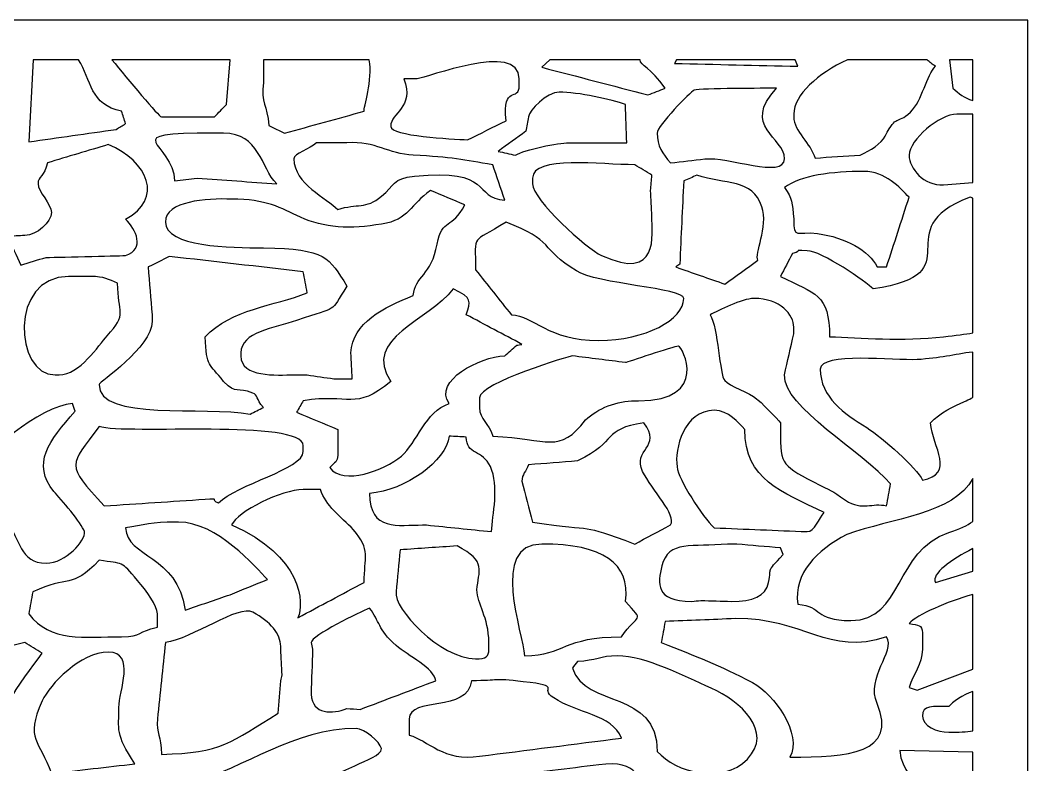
# Model space of a CAD drawing. Header units: millimetres. Extents: x 0 to 80.2, y 0 to 33.9.
# Drawn here: x 66.33 to 80.2, y 23.63 to 33.87 of the extents above; entities that cross this region are included whole.
import ezdxf

# ---------------------------------------------------------------- set-up
doc = ezdxf.new("R2010")
doc.units = ezdxf.units.MM
doc.layers.add('Layer 1', color=7, linetype='Continuous')

msp = doc.modelspace()

# ---------------------------------------------------------------- linework, layer by layer
at = {"layer": 'Layer 1', "color": 250, "lineweight": 20}
msp.add_lwpolyline([(54.8, 0), (80.2, 0), (80.2, 33.867), (54.8, 33.867), (54.8, 0)], close=True, dxfattribs=at)
at = {"layer": 'Layer 1', "color": 250}
for points, knots in [([(54.8, 33.867), (54.8, 33.867), (80.2, 33.867), (80.2, 33.867), (80.2, 33.867), (80.2, 0), (80.2, 0), (80.2, 0), (54.8, 0), (54.8, 0), (54.8, 0), (54.8, 33.867), (54.8, 33.867)], [0, 0, 0, 0, 0.25, 0.25, 0.25, 0.5, 0.5, 0.5, 0.75, 0.75, 0.75, 1, 1, 1, 1]), ([(71.798, 33.062), (71.907, 33.062), (73.202, 33.587), (73.202, 33.062), (73.202, 33.031), (73.202, 33), (73.202, 32.97), (73.202, 32.733), (72.965, 32.996), (73.02, 32.484), (72.844, 32.396), (72.667, 32.308), (72.491, 32.221), (72.272, 32.234), (71.433, 32.273), (71.433, 32.405), (71.433, 32.602), (71.761, 32.654), (71.615, 33.062), (71.676, 33.062), (71.737, 33.062), (71.798, 33.062)], [0, 0, 0, 0, 0.142857, 0.142857, 0.142857, 0.285714, 0.285714, 0.285714, 0.428571, 0.428571, 0.428571, 0.571429, 0.571429, 0.571429, 0.714286, 0.714286, 0.714286, 0.857143, 0.857143, 0.857143, 1, 1, 1, 1]), ([(66.512, 33.321), (66.512, 33.321), (67.139, 33.321), (67.139, 33.321), (67.308, 33.046), (67.299, 32.697), (67.73, 32.615), (67.748, 32.558), (67.766, 32.501), (67.784, 32.444), (67.742, 32.418), (67.699, 32.392), (67.657, 32.365), (67.255, 32.308), (66.854, 32.251), (66.453, 32.194), (66.453, 32.194), (66.512, 33.321), (66.512, 33.321)], [0, 0, 0, 0, 0.166667, 0.166667, 0.166667, 0.333333, 0.333333, 0.333333, 0.5, 0.5, 0.5, 0.666667, 0.666667, 0.666667, 0.833333, 0.833333, 0.833333, 1, 1, 1, 1]), ([(67.597, 33.321), (67.597, 33.321), (69.222, 33.321), (69.222, 33.321), (69.222, 33.321), (69.171, 32.707), (69.171, 32.707), (69.116, 32.65), (69.061, 32.593), (69.007, 32.536), (68.763, 32.536), (68.52, 32.536), (68.277, 32.536), (68.248, 32.536), (67.808, 33.06), (67.597, 33.321)], [0, 0, 0, 0, 0.2, 0.2, 0.2, 0.4, 0.4, 0.4, 0.6, 0.6, 0.6, 0.8, 0.8, 0.8, 1, 1, 1, 1]), ([(69.682, 33.321), (69.682, 33.321), (71.137, 33.321), (71.137, 33.321), (71.188, 33.048), (71.056, 32.657), (71.068, 32.615), (70.703, 32.514), (70.338, 32.413), (69.973, 32.313), (69.9, 32.348), (69.827, 32.383), (69.755, 32.418), (69.736, 32.707), (69.645, 32.72), (69.682, 33.009), (69.682, 33.097), (69.682, 33.184), (69.682, 33.272), (69.682, 33.272), (69.682, 33.321), (69.682, 33.321)], [0, 0, 0, 0, 0.142857, 0.142857, 0.142857, 0.285714, 0.285714, 0.285714, 0.428571, 0.428571, 0.428571, 0.571429, 0.571429, 0.571429, 0.714286, 0.714286, 0.714286, 0.857143, 0.857143, 0.857143, 1, 1, 1, 1]), ([(73.623, 33.321), (73.623, 33.321), (74.866, 33.321), (74.866, 33.321), (74.864, 33.239), (75.011, 33.224), (75.209, 32.93), (75.13, 32.9), (75.051, 32.869), (74.972, 32.838), (74.486, 32.965), (73.999, 33.092), (73.513, 33.219), (73.513, 33.219), (73.623, 33.321), (73.623, 33.321)], [0, 0, 0, 0, 0.2, 0.2, 0.2, 0.4, 0.4, 0.4, 0.6, 0.6, 0.6, 0.8, 0.8, 0.8, 1, 1, 1, 1]), ([(75.365, 33.321), (75.365, 33.321), (76.996, 33.321), (76.996, 33.321), (76.996, 33.321), (77.033, 33.232), (77.033, 33.232), (76.468, 33.246), (75.902, 33.259), (75.337, 33.272), (75.337, 33.272), (75.365, 33.321), (75.365, 33.321)], [0, 0, 0, 0, 0.25, 0.25, 0.25, 0.5, 0.5, 0.5, 0.75, 0.75, 0.75, 1, 1, 1, 1]), ([(77.717, 33.321), (77.717, 33.321), (78.814, 33.321), (78.814, 33.321), (78.848, 33.289), (78.885, 33.258), (78.931, 33.232), (78.803, 33.114), (78.748, 32.759), (78.584, 32.602), (78.383, 32.418), (78.402, 32.589), (78.237, 32.273), (78.183, 32.168), (78.037, 32.076), (77.891, 32.01), (77.684, 31.997), (77.477, 31.984), (77.271, 31.971), (77.216, 32.168), (76.979, 32.339), (76.979, 32.536), (76.979, 32.549), (76.979, 32.562), (76.979, 32.575), (76.979, 32.835), (77.311, 33.136), (77.717, 33.321)], [0, 0, 0, 0, 0.111111, 0.111111, 0.111111, 0.222222, 0.222222, 0.222222, 0.333333, 0.333333, 0.333333, 0.444444, 0.444444, 0.444444, 0.555556, 0.555556, 0.555556, 0.666667, 0.666667, 0.666667, 0.777778, 0.777778, 0.777778, 0.888889, 0.888889, 0.888889, 1, 1, 1, 1]), ([(79.122, 33.321), (79.122, 33.321), (79.442, 33.321), (79.442, 33.321), (79.442, 33.321), (79.442, 32.763), (79.442, 32.763), (79.321, 32.793), (79.249, 32.862), (79.168, 32.93), (79.168, 32.93), (79.122, 33.321), (79.122, 33.321)], [0, 0, 0, 0, 0.25, 0.25, 0.25, 0.5, 0.5, 0.5, 0.75, 0.75, 0.75, 1, 1, 1, 1]), ([(73.33, 32.536), (73.33, 32.628), (73.585, 32.878), (73.75, 32.878), (74.005, 32.878), (74.479, 32.773), (74.662, 32.707), (74.668, 32.532), (74.674, 32.356), (74.68, 32.181), (74.413, 32.181), (74.145, 32.181), (73.877, 32.181), (73.75, 32.181), (73.275, 32.089), (73.148, 32.01), (73.069, 32.028), (72.99, 32.046), (72.911, 32.063), (73.038, 32.155), (73.166, 32.247), (73.294, 32.339), (73.306, 32.405), (73.318, 32.47), (73.33, 32.536)], [0, 0, 0, 0, 0.125, 0.125, 0.125, 0.25, 0.25, 0.25, 0.375, 0.375, 0.375, 0.5, 0.5, 0.5, 0.625, 0.625, 0.625, 0.75, 0.75, 0.75, 0.875, 0.875, 0.875, 1, 1, 1, 1]), ([(75.1, 32.313), (75.1, 32.418), (75.556, 32.878), (75.61, 32.904), (75.702, 32.93), (76.596, 32.93), (76.742, 32.93), (76.249, 32.405), (76.851, 32.26), (76.851, 31.958), (76.851, 31.682), (76.067, 31.997), (75.756, 31.958), (75.598, 31.94), (75.44, 31.923), (75.282, 31.905), (75.173, 32.024), (75.1, 32.142), (75.1, 32.313)], [0, 0, 0, 0, 0.166667, 0.166667, 0.166667, 0.333333, 0.333333, 0.333333, 0.5, 0.5, 0.5, 0.666667, 0.666667, 0.666667, 0.833333, 0.833333, 0.833333, 1, 1, 1, 1]), ([(79.442, 32.575), (79.442, 32.575), (79.442, 31.633), (79.442, 31.633), (79.442, 31.633), (79.04, 31.603), (79.04, 31.603), (78.766, 31.59), (78.566, 31.827), (78.566, 32.01), (78.566, 32.221), (78.985, 32.575), (79.223, 32.575), (79.223, 32.575), (79.442, 32.575), (79.442, 32.575)], [0, 0, 0, 0, 0.2, 0.2, 0.2, 0.4, 0.4, 0.4, 0.6, 0.6, 0.6, 0.8, 0.8, 0.8, 1, 1, 1, 1]), ([(68.459, 31.656), (68.441, 32.194), (67.602, 32.313), (69.007, 32.313), (69.049, 32.313), (69.092, 32.313), (69.134, 32.313), (69.627, 32.313), (69.645, 31.84), (69.864, 31.616), (69.499, 31.643), (69.134, 31.669), (68.769, 31.695), (68.666, 31.682), (68.563, 31.669), (68.459, 31.656)], [0, 0, 0, 0, 0.2, 0.2, 0.2, 0.4, 0.4, 0.4, 0.6, 0.6, 0.6, 0.8, 0.8, 0.8, 1, 1, 1, 1]), ([(73.002, 31.393), (72.564, 31.419), (72.838, 31.84), (71.761, 31.721), (71.451, 31.695), (71.488, 31.59), (71.305, 31.446), (71.086, 31.262), (70.977, 31.354), (70.703, 31.262), (70.557, 31.419), (70.101, 31.616), (70.101, 31.958), (70.101, 32.037), (70.32, 32.089), (70.411, 32.181), (70.551, 32.181), (70.691, 32.181), (70.831, 32.181), (71.232, 32.208), (71.396, 32.024), (71.743, 32.01), (72.272, 31.984), (72.436, 31.945), (72.838, 31.879), (72.892, 31.717), (72.947, 31.555), (73.002, 31.393)], [0, 0, 0, 0, 0.111111, 0.111111, 0.111111, 0.222222, 0.222222, 0.222222, 0.333333, 0.333333, 0.333333, 0.444444, 0.444444, 0.444444, 0.555556, 0.555556, 0.555556, 0.666667, 0.666667, 0.666667, 0.777778, 0.777778, 0.777778, 0.888889, 0.888889, 0.888889, 1, 1, 1, 1]), ([(67.547, 32.155), (68.094, 31.932), (68.313, 31.406), (67.784, 31.13), (67.93, 30.986), (68.058, 30.723), (67.784, 30.631), (67.784, 30.631), (66.909, 30.605), (66.69, 30.605), (66.574, 30.57), (66.459, 30.535), (66.343, 30.5), (66.282, 30.631), (66.222, 30.762), (66.161, 30.894), (66.24, 30.898), (66.319, 30.902), (66.398, 30.907), (66.562, 30.907), (66.763, 31.091), (66.763, 31.222), (66.763, 31.34), (66.58, 31.511), (66.58, 31.616), (66.58, 31.721), (66.671, 31.721), (66.708, 31.905), (66.988, 31.989), (67.267, 32.072), (67.547, 32.155)], [0, 0, 0, 0, 0.1, 0.1, 0.1, 0.2, 0.2, 0.2, 0.3, 0.3, 0.3, 0.4, 0.4, 0.4, 0.5, 0.5, 0.5, 0.6, 0.6, 0.6, 0.7, 0.7, 0.7, 0.8, 0.8, 0.8, 0.9, 0.9, 0.9, 1, 1, 1, 1]), ([(73.385, 31.695), (73.385, 32.01), (74.333, 31.879), (74.79, 31.879), (74.869, 31.831), (74.948, 31.783), (75.027, 31.735), (75.021, 31.664), (75.015, 31.594), (75.008, 31.524), (75.015, 31.406), (75.021, 31.288), (75.027, 31.17), (75.027, 30.92), (75.136, 30.263), (74.333, 30.631), (74.133, 30.723), (73.385, 31.393), (73.385, 31.616), (73.385, 31.643), (73.385, 31.669), (73.385, 31.695)], [0, 0, 0, 0, 0.142857, 0.142857, 0.142857, 0.285714, 0.285714, 0.285714, 0.428571, 0.428571, 0.428571, 0.571429, 0.571429, 0.571429, 0.714286, 0.714286, 0.714286, 0.857143, 0.857143, 0.857143, 1, 1, 1, 1]), ([(76.851, 31.564), (77.07, 31.735), (77.508, 31.787), (77.946, 31.787), (78.237, 31.787), (78.438, 31.564), (78.566, 31.432), (78.462, 31.113), (78.359, 30.793), (78.256, 30.473), (78.213, 30.473), (78.171, 30.473), (78.128, 30.473), (78.019, 30.697), (77.69, 30.881), (77.307, 30.933), (77.015, 30.973), (76.979, 30.841), (76.979, 31.13), (76.96, 31.367), (76.96, 31.406), (76.851, 31.564)], [0, 0, 0, 0, 0.142857, 0.142857, 0.142857, 0.285714, 0.285714, 0.285714, 0.428571, 0.428571, 0.428571, 0.571429, 0.571429, 0.571429, 0.714286, 0.714286, 0.714286, 0.857143, 0.857143, 0.857143, 1, 1, 1, 1]), ([(75.647, 31.735), (76.03, 31.603), (76.413, 31.695), (76.541, 31.301), (76.632, 31.025), (76.431, 30.644), (76.486, 30.565), (76.334, 30.456), (76.182, 30.346), (76.03, 30.237), (75.805, 30.316), (75.58, 30.394), (75.355, 30.473), (75.373, 30.486), (75.392, 30.5), (75.41, 30.513), (75.428, 30.894), (75.446, 31.275), (75.465, 31.656), (75.525, 31.682), (75.586, 31.708), (75.647, 31.735)], [0, 0, 0, 0, 0.142857, 0.142857, 0.142857, 0.285714, 0.285714, 0.285714, 0.428571, 0.428571, 0.428571, 0.571429, 0.571429, 0.571429, 0.714286, 0.714286, 0.714286, 0.857143, 0.857143, 0.857143, 1, 1, 1, 1]), ([(68.332, 31.091), (68.332, 31.38), (68.897, 31.419), (69.244, 31.406), (69.718, 31.406), (69.919, 31.288), (70.192, 31.156), (70.502, 31.012), (70.886, 30.986), (71.305, 31.064), (71.688, 31.117), (71.707, 31.34), (71.98, 31.524), (72.138, 31.459), (72.296, 31.393), (72.454, 31.327), (72.272, 30.986), (72.144, 31.156), (72.071, 30.789), (71.998, 30.355), (71.761, 30.342), (71.743, 30.079), (71.342, 29.921), (70.904, 29.711), (70.886, 29.291), (70.892, 29.172), (70.898, 29.054), (70.904, 28.936), (70.819, 28.936), (70.734, 28.936), (70.648, 28.936), (70.527, 28.953), (70.405, 28.971), (70.284, 28.989), (70.223, 28.989), (70.162, 28.989), (70.101, 28.989), (69.864, 28.989), (69.371, 28.949), (69.371, 29.251), (69.371, 29.264), (69.371, 29.278), (69.371, 29.291), (69.371, 29.58), (69.827, 29.632), (70.138, 29.737), (70.74, 29.948), (70.575, 29.816), (70.831, 30.21), (70.575, 30.605), (70.557, 30.723), (69.682, 30.736), (69.225, 30.736), (68.332, 30.749), (68.332, 31.091)], [0, 0, 0, 0, 0.055556, 0.055556, 0.055556, 0.111111, 0.111111, 0.111111, 0.166667, 0.166667, 0.166667, 0.222222, 0.222222, 0.222222, 0.277778, 0.277778, 0.277778, 0.333333, 0.333333, 0.333333, 0.388889, 0.388889, 0.388889, 0.444444, 0.444444, 0.444444, 0.5, 0.5, 0.5, 0.555556, 0.555556, 0.555556, 0.611111, 0.611111, 0.611111, 0.666667, 0.666667, 0.666667, 0.722222, 0.722222, 0.722222, 0.777778, 0.777778, 0.777778, 0.833333, 0.833333, 0.833333, 0.888889, 0.888889, 0.888889, 0.944444, 0.944444, 0.944444, 1, 1, 1, 1]), ([(79.442, 31.418), (79.442, 31.418), (79.442, 29.567), (79.442, 29.567), (79.341, 29.55), (79.21, 29.533), (79.04, 29.514), (78.475, 29.448), (77.891, 29.501), (77.471, 29.514), (77.471, 30.105), (77.271, 30.105), (76.796, 30.342), (76.851, 30.447), (76.906, 30.552), (76.96, 30.657), (77.143, 30.71), (76.924, 30.697), (77.161, 30.697), (77.362, 30.697), (77.982, 30.263), (78.073, 30.171), (79.478, 30.381), (78.219, 30.986), (79.405, 31.432), (79.405, 31.432), (79.442, 31.418), (79.442, 31.418)], [0, 0, 0, 0, 0.111111, 0.111111, 0.111111, 0.222222, 0.222222, 0.222222, 0.333333, 0.333333, 0.333333, 0.444444, 0.444444, 0.444444, 0.555556, 0.555556, 0.555556, 0.666667, 0.666667, 0.666667, 0.777778, 0.777778, 0.777778, 0.888889, 0.888889, 0.888889, 1, 1, 1, 1]), ([(72.6, 30.434), (72.6, 30.959), (72.527, 30.775), (73.02, 31.091), (73.677, 30.841), (73.494, 30.723), (73.987, 30.421), (74.261, 30.237), (75.465, 30.184), (75.465, 30.04), (75.465, 29.751), (74.935, 29.462), (74.297, 29.462), (73.585, 29.462), (73.403, 29.803), (73.093, 29.816), (72.929, 30.022), (72.765, 30.228), (72.6, 30.434)], [0, 0, 0, 0, 0.166667, 0.166667, 0.166667, 0.333333, 0.333333, 0.333333, 0.5, 0.5, 0.5, 0.666667, 0.666667, 0.666667, 0.833333, 0.833333, 0.833333, 1, 1, 1, 1]), ([(68.386, 30.618), (69.001, 30.548), (69.615, 30.478), (70.229, 30.408), (70.247, 30.311), (70.265, 30.215), (70.284, 30.118), (69.827, 29.935), (69.244, 29.895), (68.879, 29.514), (68.897, 29.08), (68.934, 29.159), (69.134, 28.897), (69.317, 28.713), (69.317, 28.831), (69.536, 28.739), (69.609, 28.713), (69.572, 28.66), (69.682, 28.542), (69.621, 28.511), (69.56, 28.48), (69.499, 28.45), (68.879, 28.568), (67.419, 28.345), (67.419, 28.857), (67.419, 28.883), (68.149, 29.37), (68.149, 29.724), (68.149, 29.755), (68.149, 29.786), (68.149, 29.816), (68.131, 30.035), (68.113, 30.254), (68.094, 30.473), (68.192, 30.521), (68.289, 30.57), (68.386, 30.618)], [0, 0, 0, 0, 0.083333, 0.083333, 0.083333, 0.166667, 0.166667, 0.166667, 0.25, 0.25, 0.25, 0.333333, 0.333333, 0.333333, 0.416667, 0.416667, 0.416667, 0.5, 0.5, 0.5, 0.583333, 0.583333, 0.583333, 0.666667, 0.666667, 0.666667, 0.75, 0.75, 0.75, 0.833333, 0.833333, 0.833333, 0.916667, 0.916667, 0.916667, 1, 1, 1, 1]), ([(66.817, 28.989), (66.252, 28.989), (66.179, 30.342), (67, 30.342), (67.103, 30.342), (67.207, 30.342), (67.31, 30.342), (67.492, 30.342), (67.547, 30.302), (67.675, 30.25), (67.675, 29.843), (67.821, 29.829), (67.529, 29.527), (67.419, 29.396), (67.146, 28.989), (66.872, 28.989), (66.854, 28.989), (66.836, 28.989), (66.817, 28.989)], [0, 0, 0, 0, 0.166667, 0.166667, 0.166667, 0.333333, 0.333333, 0.333333, 0.5, 0.5, 0.5, 0.666667, 0.666667, 0.666667, 0.833333, 0.833333, 0.833333, 1, 1, 1, 1]), ([(71.433, 28.897), (71.032, 29.501), (71.962, 29.724), (72.29, 30.171), (72.564, 30.04), (72.527, 30.013), (72.473, 29.816), (72.728, 29.68), (72.983, 29.545), (73.239, 29.409), (73.215, 29.405), (73.19, 29.4), (73.166, 29.396), (73.111, 29.348), (73.056, 29.299), (73.002, 29.251), (72.655, 29.238), (72.017, 28.91), (72.236, 28.594), (71.907, 28.489), (71.798, 28.056), (71.579, 27.872), (71.342, 27.675), (70.776, 27.464), (70.594, 27.714), (70.667, 27.793), (70.703, 27.793), (70.703, 27.885), (70.703, 28.003), (70.703, 28.121), (70.703, 28.24), (70.515, 28.318), (70.326, 28.397), (70.138, 28.476), (70.168, 28.529), (70.198, 28.581), (70.229, 28.634), (70.867, 28.739), (70.94, 28.489), (71.433, 28.897)], [0, 0, 0, 0, 0.076923, 0.076923, 0.076923, 0.153846, 0.153846, 0.153846, 0.230769, 0.230769, 0.230769, 0.307692, 0.307692, 0.307692, 0.384615, 0.384615, 0.384615, 0.461538, 0.461538, 0.461538, 0.538462, 0.538462, 0.538462, 0.615385, 0.615385, 0.615385, 0.692308, 0.692308, 0.692308, 0.769231, 0.769231, 0.769231, 0.846154, 0.846154, 0.846154, 0.923077, 0.923077, 0.923077, 1, 1, 1, 1]), ([(77.252, 27.517), (76.778, 27.767), (76.796, 27.753), (76.796, 28.332), (76.76, 28.371), (76.504, 28.647), (76.468, 28.66), (76.377, 28.739), (76.085, 28.844), (76.03, 28.91), (75.957, 28.989), (75.939, 29.632), (75.829, 29.816), (75.939, 29.869), (76.267, 30.04), (76.431, 30.04), (76.796, 30.04), (76.979, 29.816), (76.979, 29.645), (76.979, 29.615), (76.979, 29.584), (76.979, 29.553), (76.936, 29.365), (76.894, 29.177), (76.851, 28.989), (76.827, 28.553), (77.932, 27.928), (78.31, 27.491), (78.292, 27.39), (78.274, 27.289), (78.256, 27.188), (78.055, 27.241), (77.927, 27.11), (77.69, 27.267), (77.489, 27.412), (77.508, 27.386), (77.252, 27.517)], [0, 0, 0, 0, 0.083333, 0.083333, 0.083333, 0.166667, 0.166667, 0.166667, 0.25, 0.25, 0.25, 0.333333, 0.333333, 0.333333, 0.416667, 0.416667, 0.416667, 0.5, 0.5, 0.5, 0.583333, 0.583333, 0.583333, 0.666667, 0.666667, 0.666667, 0.75, 0.75, 0.75, 0.833333, 0.833333, 0.833333, 0.916667, 0.916667, 0.916667, 1, 1, 1, 1]), ([(74.662, 29.159), (74.68, 29.159), (75.319, 29.383), (75.392, 29.383), (75.446, 29.383), (75.829, 28.634), (74.844, 28.634), (74.826, 28.634), (74.808, 28.634), (74.79, 28.634), (74.552, 28.634), (74.279, 28.529), (74.115, 28.371), (73.75, 27.898), (73.604, 28.108), (72.838, 28.148), (72.783, 28.332), (72.655, 28.371), (72.655, 28.542), (72.655, 28.586), (72.655, 28.629), (72.655, 28.673), (72.655, 28.883), (73.914, 29.251), (73.932, 29.251), (74.175, 29.221), (74.419, 29.19), (74.662, 29.159)], [0, 0, 0, 0, 0.111111, 0.111111, 0.111111, 0.222222, 0.222222, 0.222222, 0.333333, 0.333333, 0.333333, 0.444444, 0.444444, 0.444444, 0.555556, 0.555556, 0.555556, 0.666667, 0.666667, 0.666667, 0.777778, 0.777778, 0.777778, 0.888889, 0.888889, 0.888889, 1, 1, 1, 1]), ([(79.442, 29.304), (79.442, 29.304), (79.442, 28.679), (79.442, 28.679), (79.416, 28.665), (79.386, 28.65), (79.35, 28.634), (79.15, 28.542), (79.004, 28.476), (78.858, 28.332), (78.894, 27.99), (79.204, 27.622), (78.748, 27.543), (78.675, 27.714), (78.201, 28.121), (77.982, 28.266), (77.672, 28.45), (77.344, 28.686), (77.344, 29.067), (77.344, 29.304), (78.365, 29.186), (78.675, 29.199), (78.996, 29.219), (79.178, 29.27), (79.442, 29.304)], [0, 0, 0, 0, 0.125, 0.125, 0.125, 0.25, 0.25, 0.25, 0.375, 0.375, 0.375, 0.5, 0.5, 0.5, 0.625, 0.625, 0.625, 0.75, 0.75, 0.75, 0.875, 0.875, 0.875, 1, 1, 1, 1]), ([(65.778, 27.622), (65.778, 27.885), (66.617, 28.568), (67.055, 28.594), (67.067, 28.559), (67.079, 28.524), (67.091, 28.489), (66.726, 28.082), (66.489, 27.767), (66.799, 27.386), (66.89, 27.28), (67.182, 26.952), (67.219, 26.834), (67.237, 26.715), (66.963, 26.4), (66.69, 26.4), (66.325, 26.4), (66.343, 26.742), (66.142, 26.965), (65.997, 27.11), (65.778, 27.412), (65.778, 27.622)], [0, 0, 0, 0, 0.142857, 0.142857, 0.142857, 0.285714, 0.285714, 0.285714, 0.428571, 0.428571, 0.428571, 0.571429, 0.571429, 0.571429, 0.714286, 0.714286, 0.714286, 0.857143, 0.857143, 0.857143, 1, 1, 1, 1]), ([(75.884, 26.886), (75.72, 27.044), (75.392, 27.543), (75.373, 27.727), (75.337, 27.964), (75.465, 28.502), (75.884, 28.502), (76.085, 28.502), (76.213, 28.332), (76.304, 28.24), (76.304, 27.543), (76.814, 27.386), (77.398, 27.096), (77.325, 27.018), (77.271, 26.834), (77.161, 26.834), (76.735, 26.851), (76.31, 26.869), (75.884, 26.886)], [0, 0, 0, 0, 0.166667, 0.166667, 0.166667, 0.333333, 0.333333, 0.333333, 0.5, 0.5, 0.5, 0.666667, 0.666667, 0.666667, 0.833333, 0.833333, 0.833333, 1, 1, 1, 1]), ([(67.492, 27.188), (66.945, 27.78), (67.018, 27.727), (67.419, 28.279), (67.784, 28.161), (70.229, 28.384), (70.229, 28.016), (70.229, 27.99), (70.229, 27.964), (70.229, 27.937), (70.229, 27.688), (69.317, 27.491), (69.061, 27.228), (68.934, 27.28), (69.098, 27.294), (68.879, 27.28), (68.417, 27.25), (67.955, 27.219), (67.492, 27.188)], [0, 0, 0, 0, 0.166667, 0.166667, 0.166667, 0.333333, 0.333333, 0.333333, 0.5, 0.5, 0.5, 0.666667, 0.666667, 0.666667, 0.833333, 0.833333, 0.833333, 1, 1, 1, 1]), ([(74.005, 27.806), (74.571, 28.082), (74.333, 28.24), (74.917, 28.332), (75.173, 27.99), (74.753, 27.964), (74.899, 27.661), (75.027, 27.412), (75.373, 27.057), (75.282, 26.926), (75.118, 26.838), (74.954, 26.75), (74.79, 26.663), (73.987, 26.965), (74.315, 26.821), (73.385, 26.965), (73.336, 27.153), (73.288, 27.342), (73.239, 27.53), (73.239, 27.622), (73.294, 27.661), (73.33, 27.753), (73.555, 27.771), (73.78, 27.788), (74.005, 27.806)], [0, 0, 0, 0, 0.125, 0.125, 0.125, 0.25, 0.25, 0.25, 0.375, 0.375, 0.375, 0.5, 0.5, 0.5, 0.625, 0.625, 0.625, 0.75, 0.75, 0.75, 0.875, 0.875, 0.875, 1, 1, 1, 1]), ([(71.141, 27.359), (71.634, 27.399), (72.199, 27.806), (72.236, 28.148), (72.315, 28.143), (72.394, 28.139), (72.473, 28.134), (72.473, 27.889), (72.697, 27.96), (72.805, 27.728), (72.928, 27.463), (72.833, 27.063), (72.819, 26.834), (72.521, 26.864), (72.223, 26.895), (71.925, 26.926), (71.907, 26.926), (71.889, 26.926), (71.871, 26.926), (71.542, 26.926), (71.141, 26.834), (71.141, 27.359)], [0, 0, 0, 0, 0.142857, 0.142857, 0.142857, 0.285714, 0.285714, 0.285714, 0.428571, 0.428571, 0.428571, 0.571429, 0.571429, 0.571429, 0.714286, 0.714286, 0.714286, 0.857143, 0.857143, 0.857143, 1, 1, 1, 1]), ([(79.442, 27.563), (79.442, 27.563), (79.442, 26.975), (79.442, 26.975), (79.367, 26.92), (79.266, 26.869), (79.113, 26.821), (78.358, 26.573), (78.493, 25.612), (77.763, 25.612), (77.252, 25.612), (77.38, 25.809), (77.033, 25.835), (76.979, 26.269), (77.289, 26.571), (77.708, 26.794), (78.323, 27.016), (79.181, 27.075), (79.442, 27.563)], [0, 0, 0, 0, 0.166667, 0.166667, 0.166667, 0.333333, 0.333333, 0.333333, 0.5, 0.5, 0.5, 0.666667, 0.666667, 0.666667, 0.833333, 0.833333, 0.833333, 1, 1, 1, 1]), ([(69.244, 26.926), (69.317, 27.11), (69.937, 27.412), (70.229, 27.412), (70.308, 27.412), (70.387, 27.412), (70.466, 27.412), (70.539, 27.188), (70.74, 27.044), (70.922, 26.86), (71.159, 26.584), (71.068, 26.479), (71.068, 26.137), (70.764, 25.975), (70.46, 25.813), (70.156, 25.651), (70.247, 25.845), (70.215, 26.505), (69.244, 26.926)], [0, 0, 0, 0, 0.166667, 0.166667, 0.166667, 0.333333, 0.333333, 0.333333, 0.5, 0.5, 0.5, 0.666667, 0.666667, 0.666667, 0.833333, 0.833333, 0.833333, 1, 1, 1, 1]), ([(67.784, 26.886), (68.021, 26.926), (68.167, 26.965), (68.459, 26.965), (68.478, 26.965), (68.496, 26.965), (68.514, 26.965), (69.043, 26.965), (69.572, 26.348), (69.736, 26.177), (69.566, 26.107), (69.396, 26.037), (69.225, 25.967), (69.019, 25.896), (68.812, 25.826), (68.605, 25.756), (68.496, 26.518), (67.803, 26.479), (67.784, 26.886)], [0, 0, 0, 0, 0.166667, 0.166667, 0.166667, 0.333333, 0.333333, 0.333333, 0.5, 0.5, 0.5, 0.666667, 0.666667, 0.666667, 0.833333, 0.833333, 0.833333, 1, 1, 1, 1]), ([(72.345, 26.637), (72.765, 26.426), (72.637, 26.295), (72.619, 26.032), (72.619, 25.835), (72.783, 25.664), (72.783, 25.31), (72.783, 25.279), (72.783, 25.248), (72.783, 25.218), (72.783, 25.112), (72.746, 25.086), (72.6, 25.086), (72.108, 25.086), (71.469, 25.783), (71.506, 26.006), (71.524, 26.199), (71.542, 26.391), (71.561, 26.584), (71.822, 26.602), (72.084, 26.619), (72.345, 26.637)], [0, 0, 0, 0, 0.142857, 0.142857, 0.142857, 0.285714, 0.285714, 0.285714, 0.428571, 0.428571, 0.428571, 0.571429, 0.571429, 0.571429, 0.714286, 0.714286, 0.714286, 0.857143, 0.857143, 0.857143, 1, 1, 1, 1]), ([(73.275, 25.126), (73.257, 25.428), (72.783, 26.663), (73.513, 26.663), (74.352, 26.663), (74.735, 26.4), (74.662, 25.875), (74.935, 25.572), (74.844, 25.73), (74.607, 25.388), (73.804, 25.388), (73.841, 25.139), (73.275, 25.126)], [0, 0, 0, 0, 0.25, 0.25, 0.25, 0.5, 0.5, 0.5, 0.75, 0.75, 0.75, 1, 1, 1, 1]), ([(76.067, 26.663), (76.109, 26.663), (76.152, 26.663), (76.194, 26.663), (76.395, 26.645), (76.596, 26.628), (76.796, 26.61), (76.808, 26.58), (76.821, 26.549), (76.833, 26.518), (76.577, 26.242), (76.687, 26.374), (76.632, 26.137), (76.596, 25.94), (76.413, 25.875), (76.121, 25.875), (75.981, 25.879), (75.842, 25.883), (75.702, 25.888), (75.659, 25.883), (75.617, 25.879), (75.574, 25.875), (75.068, 25.875), (75.105, 26.126), (75.164, 26.362), (75.252, 26.721), (75.584, 26.618), (76.067, 26.663)], [0, 0, 0, 0, 0.111111, 0.111111, 0.111111, 0.222222, 0.222222, 0.222222, 0.333333, 0.333333, 0.333333, 0.444444, 0.444444, 0.444444, 0.555556, 0.555556, 0.555556, 0.666667, 0.666667, 0.666667, 0.777778, 0.777778, 0.777778, 0.888889, 0.888889, 0.888889, 1, 1, 1, 1]), ([(79.442, 26.6), (79.442, 26.6), (79.442, 26.291), (79.442, 26.291), (79.442, 26.291), (78.931, 26.137), (78.931, 26.137), (78.859, 26.249), (79.153, 26.456), (79.442, 26.6)], [0, 0, 0, 0, 0.333333, 0.333333, 0.333333, 0.666667, 0.666667, 0.666667, 1, 1, 1, 1]), ([(66.507, 26.006), (67, 26.242), (67.036, 26.032), (67.419, 26.44), (67.766, 26.387), (67.711, 26.44), (67.948, 26.164), (68.076, 26.019), (68.222, 25.809), (68.222, 25.704), (68.222, 25.642), (68.222, 25.581), (68.222, 25.52), (67.948, 25.467), (68.021, 25.388), (67.73, 25.388), (67.219, 25.388), (66.744, 25.31), (66.453, 25.704), (66.471, 25.804), (66.489, 25.905), (66.507, 26.006)], [0, 0, 0, 0, 0.142857, 0.142857, 0.142857, 0.285714, 0.285714, 0.285714, 0.428571, 0.428571, 0.428571, 0.571429, 0.571429, 0.571429, 0.714286, 0.714286, 0.714286, 0.857143, 0.857143, 0.857143, 1, 1, 1, 1]), ([(79.442, 25.971), (79.442, 25.971), (79.442, 24.941), (79.442, 24.941), (79.442, 24.941), (78.675, 24.653), (78.675, 24.653), (78.639, 24.666), (78.602, 24.679), (78.566, 24.692), (78.621, 24.876), (78.748, 25.007), (78.748, 25.218), (78.748, 25.292), (78.748, 25.366), (78.748, 25.441), (78.748, 25.559), (78.693, 25.546), (78.566, 25.572), (78.681, 25.693), (79.086, 25.871), (79.442, 25.971)], [0, 0, 0, 0, 0.142857, 0.142857, 0.142857, 0.285714, 0.285714, 0.285714, 0.428571, 0.428571, 0.428571, 0.571429, 0.571429, 0.571429, 0.714286, 0.714286, 0.714286, 0.857143, 0.857143, 0.857143, 1, 1, 1, 1]), ([(68.332, 25.31), (68.7, 25.358), (69.34, 25.836), (69.536, 25.727), (69.779, 25.592), (69.919, 25.429), (69.919, 25.257), (69.919, 25.244), (69.919, 25.231), (69.919, 25.218), (69.925, 25.099), (69.931, 24.981), (69.937, 24.863), (69.931, 24.837), (69.925, 24.81), (69.919, 24.784), (69.907, 24.635), (69.894, 24.486), (69.882, 24.337), (69.242, 23.942), (69.111, 23.788), (68.277, 23.772), (68.277, 24.035), (68.204, 24.048), (68.222, 24.258), (68.259, 24.609), (68.295, 24.959), (68.332, 25.31)], [0, 0, 0, 0, 0.111111, 0.111111, 0.111111, 0.222222, 0.222222, 0.222222, 0.333333, 0.333333, 0.333333, 0.444444, 0.444444, 0.444444, 0.555556, 0.555556, 0.555556, 0.666667, 0.666667, 0.666667, 0.777778, 0.777778, 0.777778, 0.888889, 0.888889, 0.888889, 1, 1, 1, 1]), ([(70.338, 25.31), (70.338, 25.402), (71.013, 25.73), (71.141, 25.783), (71.287, 25.599), (71.25, 25.494), (71.506, 25.27), (71.67, 25.126), (72.035, 24.955), (72.053, 24.784), (71.707, 24.653), (71.36, 24.521), (71.013, 24.39), (70.953, 24.394), (70.892, 24.399), (70.831, 24.403), (70.63, 24.324), (70.357, 24.311), (70.338, 24.6), (70.344, 24.806), (70.351, 25.012), (70.357, 25.218), (70.351, 25.248), (70.344, 25.279), (70.338, 25.31)], [0, 0, 0, 0, 0.125, 0.125, 0.125, 0.25, 0.25, 0.25, 0.375, 0.375, 0.375, 0.5, 0.5, 0.5, 0.625, 0.625, 0.625, 0.75, 0.75, 0.75, 0.875, 0.875, 0.875, 1, 1, 1, 1]), ([(78.256, 25.388), (78.383, 25.178), (77.964, 24.837), (78.128, 24.469), (78.406, 23.786), (77.733, 23.733), (76.924, 23.733), (77.106, 24.048), (76.705, 24.6), (76.413, 24.758), (75.939, 25.007), (75.647, 25.112), (75.154, 25.31), (75.173, 25.406), (75.191, 25.502), (75.209, 25.599), (75.531, 25.612), (75.854, 25.625), (76.176, 25.638), (77.125, 25.651), (77.453, 25.112), (78.256, 25.388)], [0, 0, 0, 0, 0.142857, 0.142857, 0.142857, 0.285714, 0.285714, 0.285714, 0.428571, 0.428571, 0.428571, 0.571429, 0.571429, 0.571429, 0.714286, 0.714286, 0.714286, 0.857143, 0.857143, 0.857143, 1, 1, 1, 1]), ([(64.501, 24.6), (65.066, 24.745), (66.033, 25.244), (66.398, 25.31), (66.477, 25.261), (66.556, 25.213), (66.635, 25.165), (66.361, 24.758), (65.832, 24.219), (66.215, 23.812), (65.851, 23.707), (65.613, 23.812), (65.249, 24.035), (64.902, 24.245), (64.647, 24.114), (64.501, 24.6)], [0, 0, 0, 0, 0.2, 0.2, 0.2, 0.4, 0.4, 0.4, 0.6, 0.6, 0.6, 0.8, 0.8, 0.8, 1, 1, 1, 1]), ([(66.763, 23.51), (66.599, 23.983), (66.398, 23.956), (66.635, 24.508), (66.744, 24.731), (67.164, 25.178), (67.547, 25.178), (67.93, 25.178), (67.693, 24.639), (67.693, 24.416), (67.693, 24.114), (67.638, 24.061), (67.912, 23.641), (67.529, 23.597), (67.146, 23.553), (66.763, 23.51)], [0, 0, 0, 0, 0.2, 0.2, 0.2, 0.4, 0.4, 0.4, 0.6, 0.6, 0.6, 0.8, 0.8, 0.8, 1, 1, 1, 1]), ([(74.552, 25.126), (74.949, 25.126), (75.449, 24.852), (75.843, 24.682), (76.244, 24.509), (76.707, 24.08), (76.34, 23.707), (75.994, 23.352), (75.355, 23.523), (75.1, 23.812), (75.1, 24.666), (74.115, 24.403), (73.932, 24.955), (73.956, 24.985), (73.981, 25.016), (74.005, 25.047), (74.261, 25.06), (74.315, 25.126), (74.552, 25.126)], [0, 0, 0, 0, 0.166667, 0.166667, 0.166667, 0.333333, 0.333333, 0.333333, 0.5, 0.5, 0.5, 0.666667, 0.666667, 0.666667, 0.833333, 0.833333, 0.833333, 1, 1, 1, 1]), ([(72.546, 24.784), (72.947, 24.784), (72.819, 24.823), (73.257, 24.771), (73.823, 24.705), (73.458, 24.692), (73.677, 24.548), (73.987, 24.337), (74.479, 24.324), (74.607, 23.996), (73.956, 23.912), (73.306, 23.829), (72.655, 23.746), (72.163, 23.667), (71.944, 23.969), (71.688, 24.035), (71.688, 24.11), (71.688, 24.184), (71.688, 24.258), (71.688, 24.574), (72.491, 24.337), (72.546, 24.784)], [0, 0, 0, 0, 0.142857, 0.142857, 0.142857, 0.285714, 0.285714, 0.285714, 0.428571, 0.428571, 0.428571, 0.571429, 0.571429, 0.571429, 0.714286, 0.714286, 0.714286, 0.857143, 0.857143, 0.857143, 1, 1, 1, 1]), ([(79.442, 24.637), (79.442, 24.637), (79.442, 24.093), (79.442, 24.093), (79.357, 24.081), (79.249, 24.075), (79.113, 24.075), (78.949, 24.075), (78.748, 24.166), (78.748, 24.298), (78.748, 24.456), (78.894, 24.429), (79.113, 24.429), (79.157, 24.482), (79.309, 24.596), (79.442, 24.637)], [0, 0, 0, 0, 0.2, 0.2, 0.2, 0.4, 0.4, 0.4, 0.6, 0.6, 0.6, 0.8, 0.8, 0.8, 1, 1, 1, 1]), ([(68.696, 23.378), (69.426, 23.588), (70.101, 24.127), (70.959, 24.127), (71.068, 24.127), (71.287, 23.943), (71.305, 23.851), (71.305, 23.759), (71.105, 23.693), (70.94, 23.615), (70.211, 23.286), (70.594, 23.457), (70.229, 23.076), (70.205, 23.067), (70.18, 23.058), (70.156, 23.05), (70.332, 22.778), (70.509, 22.507), (70.685, 22.235), (70.618, 22.191), (70.551, 22.147), (70.484, 22.104), (69.937, 22.288), (69.572, 21.893), (69.317, 22.55), (69.262, 22.734), (69.171, 22.879), (69.061, 23.023), (68.897, 23.286), (68.861, 23.194), (68.696, 23.378)], [0, 0, 0, 0, 0.1, 0.1, 0.1, 0.2, 0.2, 0.2, 0.3, 0.3, 0.3, 0.4, 0.4, 0.4, 0.5, 0.5, 0.5, 0.6, 0.6, 0.6, 0.7, 0.7, 0.7, 0.8, 0.8, 0.8, 0.9, 0.9, 0.9, 1, 1, 1, 1]), ([(79.442, 23.8), (79.442, 23.8), (79.442, 23.197), (79.442, 23.197), (79.409, 23.189), (79.373, 23.18), (79.332, 23.168), (78.785, 23.01), (78.584, 22.734), (78.201, 22.537), (78.158, 22.555), (78.116, 22.572), (78.073, 22.59), (78.146, 22.734), (78.675, 22.839), (78.675, 23.286), (78.675, 23.431), (78.456, 23.536), (78.438, 23.825), (78.438, 23.825), (79.442, 23.8), (79.442, 23.8)], [0, 0, 0, 0, 0.142857, 0.142857, 0.142857, 0.285714, 0.285714, 0.285714, 0.428571, 0.428571, 0.428571, 0.571429, 0.571429, 0.571429, 0.714286, 0.714286, 0.714286, 0.857143, 0.857143, 0.857143, 1, 1, 1, 1]), ([(74.297, 23.628), (74.844, 23.707), (74.881, 23.418), (74.917, 23.168), (74.99, 22.774), (74.863, 22.971), (74.735, 22.59), (74.224, 22.612), (73.713, 22.634), (73.202, 22.655), (73.257, 22.813), (73.33, 22.945), (73.33, 23.115), (73.33, 23.26), (73.129, 23.365), (73.02, 23.47), (73.446, 23.523), (73.871, 23.575), (74.297, 23.628)], [0, 0, 0, 0, 0.166667, 0.166667, 0.166667, 0.333333, 0.333333, 0.333333, 0.5, 0.5, 0.5, 0.666667, 0.666667, 0.666667, 0.833333, 0.833333, 0.833333, 1, 1, 1, 1])]:
    msp.add_open_spline(points, degree=3, knots=knots, dxfattribs=at)

doc.saveas('drawing.dxf')
